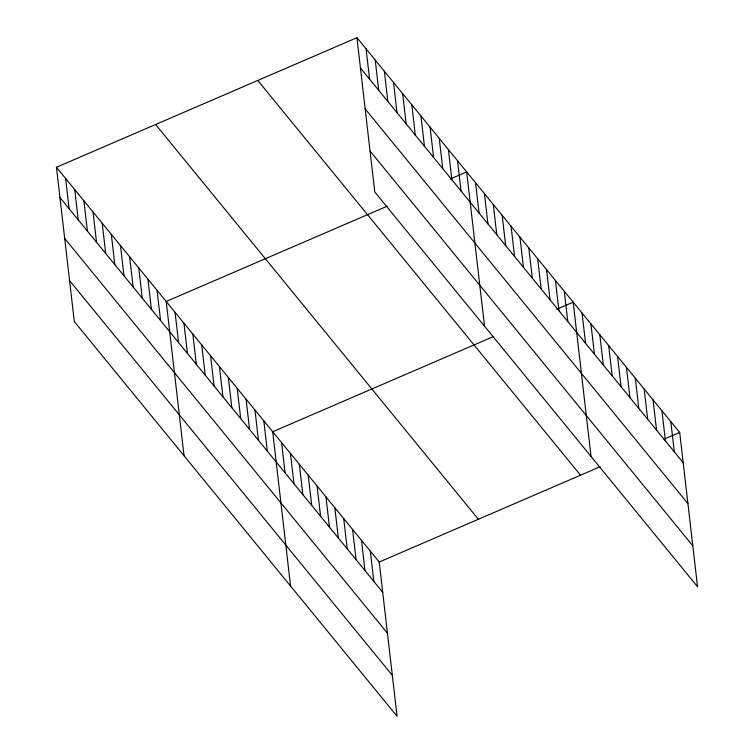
<?xml version="1.0" encoding="UTF-8"?>
<svg xmlns="http://www.w3.org/2000/svg" width="754" height="754" viewBox="0 0 754 754"><rect width="100%" height="100%" fill="white"/><g stroke="black" fill="none" stroke-linecap="round" stroke-linejoin="round"><path stroke-width="1.13" d="M56.456 167.265L379.215 562.013L397.066 716.3L74.307 321.553L56.456 167.265L356.934 37.7L679.693 432.447L697.544 586.735L374.785 191.987L356.934 37.7M387.141 206.21L166.2 301.477L184.051 455.765M450.147 179.037L466.669 171.912L484.52 326.209M493.644 336.473L272.703 431.74L290.554 586.037M556.65 309.31L573.181 302.184L591.032 456.472M379.215 562.013L600.156 466.745M664.199 439.13L679.693 432.447M360.431 67.954L683.19 462.702M365.172 108.887L687.921 503.634M370.054 151.054L692.803 545.802M257.774 80.452L580.533 475.199M155.616 124.504L478.375 519.252M59.962 197.52L382.712 592.267M64.693 238.443L387.452 633.2M69.575 280.62L392.334 675.367M670.815 421.59L674.312 451.844M661.937 410.732L665.433 440.986M653.058 399.884L656.564 430.138M644.189 389.026L647.686 419.281M635.311 378.169L638.808 408.423M626.433 367.311L629.939 397.565M617.554 356.463L621.06 386.708M608.685 345.605L612.182 375.86M599.807 334.748L603.304 365.002M590.929 323.89L594.435 354.144M582.06 313.033L585.556 343.287M564.303 291.327L567.8 321.581M555.425 280.469L558.931 310.723M546.556 269.612L550.052 299.866M537.677 258.754L541.174 289.008M528.799 247.906L532.305 278.16M519.921 237.048L523.427 267.302M511.052 226.191L514.548 256.445M502.173 215.333L505.67 245.587M493.295 204.485L496.801 234.739M484.426 193.627L487.923 223.881M475.548 182.77L479.044 213.024M457.527 160.734L461.024 190.979M448.385 149.546L451.882 179.801M439.233 138.359L442.739 168.613M430.091 127.172L433.588 157.426M420.949 115.993L424.445 146.248M411.807 104.806L415.303 135.06M402.655 93.619L406.161 123.873M393.513 82.44L397.009 112.695M384.37 71.253L387.867 101.507M375.219 60.066L378.725 90.32M366.076 48.887L369.583 79.142M370.337 551.155L373.843 581.409M361.458 540.298L364.964 570.552M352.589 529.44L356.086 559.694M343.711 518.592L347.208 548.837M334.833 507.734L338.339 537.988M325.964 496.877L329.46 527.131M317.085 486.019L320.582 516.273M308.207 475.161L311.713 505.416M299.329 464.313L302.835 494.567M290.46 453.456L293.956 483.71M281.581 442.598L285.078 472.852M263.825 420.883L267.331 451.137M254.956 410.035L258.452 440.289M246.077 399.177L249.574 429.431M237.199 388.319L240.705 418.574M228.33 377.462L231.827 407.716M219.452 366.614L222.948 396.858M210.573 355.756L214.079 386.01M201.695 344.898L205.201 375.153M192.826 334.041L196.323 364.295M183.948 323.183L187.444 353.438M175.069 312.335L178.575 342.589M157.049 290.29L160.555 320.544M147.907 279.103L151.403 309.357M138.764 267.924L142.261 298.179M129.613 256.737L133.119 286.991M120.47 245.55L123.976 275.804M111.328 234.371L114.825 264.626M102.186 223.184L105.683 253.438M93.034 211.997L96.54 242.251M83.892 200.818L87.398 231.073M74.75 189.631L78.246 219.885M65.607 178.444L69.104 208.698"/></g></svg>
